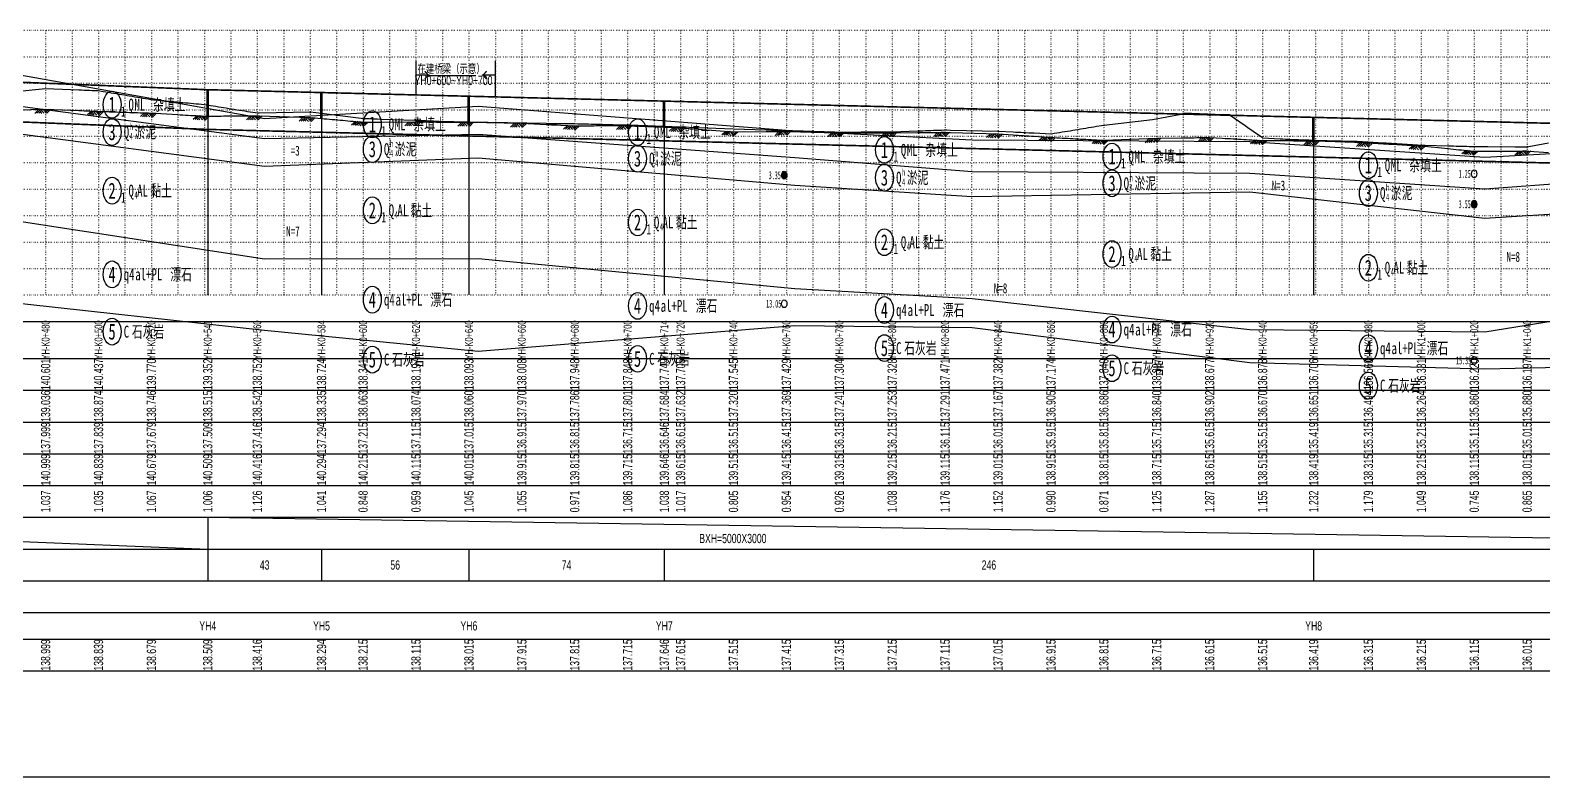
# Model space of a CAD drawing. Extents: x 529262 to 576451, y 2694391 to 2717535.
# Drawn here: x 572030 to 572602, y 2706953 to 2707235 of the extents above; entities that cross this region are included whole.
import ezdxf
from ezdxf.enums import TextEntityAlignment as Align

# ---------------------------------------------------------------- set-up
doc = ezdxf.new("R2010")
doc.units = 0
doc.linetypes.add('DOT', pattern=[6.35, 0, -6.35])
for name, color, linetype in [('GiCAD_PouMian', 7, 'Continuous'), ('GICAD_QUYANG', 7, 'Continuous'), ('GPSCOMMON', 7, 'Continuous'), ('PP-COM', 7, 'Continuous'), ('地质-地层符号', 3, 'Continuous'), ('地质-地层线', 7, 'Continuous'), ('地质-地面线', 7, 'Continuous'), ('地质-标贯', 7, 'Continuous'), ('纵断_分栏文字', 7, 'Continuous'), ('纵断_分栏线', 5, 'Continuous'), ('纵断_地面线', 3, 'Continuous'), ('纵断_标注', 2, 'Continuous'), ('纵断_标注_节点', 2, 'Continuous'), ('纵断_设计线', 1, 'Continuous'), ('纵断_高程网格', 8, 'DOT')]:
    doc.layers.add(name, color=color, linetype=linetype)
doc.layers.add('纵断雨水井', color=7, linetype='Continuous', lineweight=60)
doc.layers.add('纵断雨水管', color=152, linetype='Continuous', lineweight=60)
doc.styles.add('JieTuHzTxt', font='smsim.shx', dxfattribs={"width": 0.7, "bigfont": 'smfs.shx'})
doc.styles.add('LZ_FONTS_FS', font='', dxfattribs={"width": 0.7})
doc.styles.add('地层编号', font='', dxfattribs={"width": 0.7, "height": 4})
doc.styles.add('岩土名称', font='', dxfattribs={"width": 0.7, "height": 3})
doc.styles.add('时代', font='', dxfattribs={"width": 0.7, "height": 3})
doc.styles.add('标贯动探', font='', dxfattribs={"width": 0.7, "height": 2.5})
doc.styles.get('LZ_FONTS_FS').set_extended_font_data('FangSong_GB2312')
doc.styles.get('地层编号').set_extended_font_data('FangSong_GB2312')
doc.styles.get('岩土名称').set_extended_font_data('FangSong_GB2312')
doc.styles.get('时代').set_extended_font_data('FangSong_GB2312')
doc.styles.get('标贯动探').set_extended_font_data('FangSong_GB2312')
doc.linetypes.add('bzhjcx', pattern='A,0.001,[2,XX1.shx,S=1,R=0,X=1,Y=0],-2', length=2.001)

# ---------------------------------------------------------------- blocks, each defined once
blk = doc.blocks.new('VSDesignLineBlock')
at = {"color": 0, "linetype": 'Continuous'}
for p, q in [((-1.5, 0), (-3, -1.5)), ((-0.75, 0), (-2.25, -1.5)), ((0, 0), (-1.5, -1.5)), ((0, 0), (1.5, -1.5)), ((1.5, 0), (0.75, -0.75)), ((2.25, 0), (1.12, -1.12)), ((3, 0), (1.5, -1.5)), ((-0.98, -0.98), (-0.46, -1.5)), ((-0.5, -0.5), (0.5, -1.5))]:
    blk.add_line(p, q, dxfattribs=at)
blk = doc.blocks.new('A$C08401F54')
at = {"layer": 'GiCAD_PouMian'}
h = blk.add_hatch(color=8, dxfattribs=at)
edge = h.paths.add_edge_path()
edge.add_arc((759.2, -43.42), 1, 0, 360)
h = blk.add_hatch(color=8, dxfattribs=at)
edge = h.paths.add_edge_path()
edge.add_arc((1019.99, -50.71), 1, 0, 360)
at = {"layer": 'GICAD_QUYANG', "color": 8}
for centre in [(759.2, -43.42), (1019.99, -43.04), (1019.99, -50.71), (759.2, -75.76), (1019.99, -90.04)]:
    blk.add_circle(centre, 1, dxfattribs=at)
at = {"layer": '地质-地层符号', "color": 8, "linetype": 'Continuous'}
for centre in [(505.15, -25.63), (505.15, -32.55), (603.51, -30.59), (703.75, -32.56), (603.51, -36.84), (797.08, -37.03), (703.75, -39.23), (883.1, -38.69), (980, -40.89), (797.08, -44.03), (505.15, -47.3), (883.1, -45.44), (980, -47.89), (603.51, -52.25), (703.75, -55.31), (797.08, -60.28), (883.1, -63.27), (980, -66.72), (505.15, -68.38), (603.51, -74.75), (703.75, -76.31), (797.08, -77.36), (505.15, -82.8), (883.1, -82.27), (797.08, -86.95), (980, -86.97), (603.51, -89.84), (703.75, -89.65), (883.1, -92.02), (980, -96.39)]:
    blk.add_ellipse(centre, major_axis=(0, 3.38), ratio=1, dxfattribs=at)
at = {"layer": '地质-地层线', "color": 8}
for p, q in [((446.8, -23.95), (562.72, -34.14)), ((446.8, -30.95), (562.72, -41.14)), ((562.72, -34.14), (643.53, -33.04)), ((643.53, -33.04), (763.2, -38.92)), ((562.72, -41.14), (643.53, -39.04)), ((643.53, -39.04), (763.2, -45.92)), ((763.2, -38.92), (830.19, -42.47)), ((1023.99, -46.87), (1135.81, -41.41)), ((830.19, -42.47), (935.23, -42.9)), ((935.23, -42.9), (1023.99, -46.87)), ((763.2, -45.92), (830.19, -48.8)), ((830.19, -48.8), (935.23, -47.57)), ((935.23, -47.57), (1023.99, -54.21)), ((446.8, -52.62), (562.72, -64.47)), ((1023.99, -54.21), (1135.81, -49.74)), ((562.72, -64.47), (643.53, -64.37)), ((643.53, -64.37), (763.2, -71.92)), ((763.2, -71.92), (830.19, -74.47)), ((1023.99, -82.87), (1135.81, -70.74)), ((830.19, -74.47), (935.23, -82.24)), ((935.23, -82.24), (1023.99, -82.87))]:
    blk.add_line(p, q, dxfattribs=at)
at = {"layer": '地质-地层线', "color": 8, "linetype": 'bzhjcx'}
for p, q in [((446.8, -73.95), (562.72, -82.47)), ((562.72, -82.47), (643.53, -87.7)), ((643.53, -87.7), (763.2, -81.26)), ((763.2, -81.26), (830.19, -81.8)), ((830.19, -81.8), (935.23, -90.57)), ((935.23, -90.57), (1023.99, -92.21)), ((1023.99, -92.21), (1135.81, -90.41))]:
    blk.add_line(p, q, dxfattribs=at)
at = {"layer": '地质-地面线', "color": 8, "linetype": 'Continuous'}
for p, q in [((446.8, -15.29), (562.72, -29.14)), ((562.72, -29.14), (643.53, -26.04)), ((643.53, -26.04), (763.2, -32.26)), ((763.2, -32.26), (830.19, -34.47)), ((830.19, -34.47), (935.23, -34.9)), ((935.23, -34.9), (1023.99, -38.87)), ((1023.99, -38.87), (1135.81, -34.74))]:
    blk.add_line(p, q, dxfattribs=at)
at = {"layer": 'GICAD_QUYANG', "color": 8, "linetype": 'Continuous', "style": 'LZ_FONTS_FS', "width": 0.7}
for s, p in [('3.35', (753.33, -44.42)), ('1.25', (1014.12, -44.04)), ('3.55', (1014.12, -51.71)), ('13.05', (752.36, -76.76)), ('15.35', (1013.15, -91.04))]:
    blk.add_text(s, height=2, dxfattribs=at).set_placement(p)
at = {"layer": '地质-地层符号', "color": 8, "linetype": 'Continuous'}
for s, height, style, p in [('1', 4, '地层编号', (503.76, -27.63)), ('1', 2.6, '地层编号', (508.53, -28.63)), ('Q', 3, '时代', (511.33, -27.13)), ('ML', 3, '时代', (513.6, -27.13)), ('杂填土', 3, '岩土名称', (520.63, -27.13)), ('1', 4, '地层编号', (602.13, -32.59)), ('Q', 3, '时代', (609.69, -32.09)), ('ML', 3, '时代', (611.97, -32.09)), ('杂填土', 3, '岩土名称', (619, -32.09)), ('3', 4, '地层编号', (503.76, -34.55)), ('Q', 3, '时代', (509.53, -34.05)), ('淤泥', 3, '岩土名称', (513.64, -34.05)), ('1', 2.6, '地层编号', (606.89, -33.59)), ('1', 4, '地层编号', (702.37, -34.56)), ('1', 2.6, '地层编号', (707.13, -35.56)), ('Q', 3, '时代', (709.93, -34.06)), ('ML', 3, '时代', (712.21, -34.06)), ('杂填土', 3, '岩土名称', (719.24, -34.06)), ('3', 4, '地层编号', (602.13, -38.84)), ('Q', 3, '时代', (607.89, -38.34)), ('淤泥', 3, '岩土名称', (612.01, -38.34)), ('3', 4, '地层编号', (702.37, -41.23)), ('Q', 3, '时代', (708.13, -40.73)), ('淤泥', 3, '岩土名称', (712.25, -40.73)), ('1', 4, '地层编号', (795.7, -39.03)), ('1', 2.6, '地层编号', (800.47, -40.03)), ('Q', 3, '时代', (803.27, -38.53)), ('ML', 3, '时代', (805.54, -38.53)), ('杂填土', 3, '岩土名称', (812.57, -38.53)), ('1', 4, '地层编号', (881.71, -40.69)), ('Q', 3, '时代', (889.28, -40.19)), ('ML', 3, '时代', (891.55, -40.19)), ('杂填土', 3, '岩土名称', (898.58, -40.19)), ('1', 2.6, '地层编号', (886.48, -41.69)), ('1', 4, '地层编号', (978.61, -42.89)), ('1', 2.6, '地层编号', (983.38, -43.89)), ('Q', 3, '时代', (986.18, -42.39)), ('ML', 3, '时代', (988.45, -42.39)), ('杂填土', 3, '岩土名称', (995.48, -42.39)), ('2', 4, '地层编号', (503.76, -49.3)), ('黏土', 3, '岩土名称', (519.59, -48.8)), ('3', 4, '地层编号', (795.7, -46.03)), ('Q', 3, '时代', (801.47, -45.53)), ('淤泥', 3, '岩土名称', (805.58, -45.53)), ('3', 4, '地层编号', (881.71, -47.44)), ('Q', 3, '时代', (887.48, -46.94)), ('淤泥', 3, '岩土名称', (891.59, -46.94)), ('1', 2.6, '地层编号', (508.53, -50.3)), ('Q', 3, '时代', (511.33, -48.8)), ('AL', 3, '时代', (514.6, -48.8)), ('3', 4, '地层编号', (978.61, -49.89)), ('Q', 3, '时代', (984.38, -49.39)), ('淤泥', 3, '岩土名称', (988.49, -49.39)), ('2', 4, '地层编号', (602.13, -54.25)), ('1', 2.6, '地层编号', (606.89, -55.25)), ('Q', 3, '时代', (609.69, -53.75)), ('AL', 3, '时代', (612.97, -53.75)), ('黏土', 3, '岩土名称', (617.96, -53.75)), ('2', 4, '地层编号', (702.37, -57.31)), ('1', 2.6, '地层编号', (707.13, -58.31)), ('Q', 3, '时代', (709.93, -56.81)), ('AL', 3, '时代', (713.2, -56.81)), ('黏土', 3, '岩土名称', (718.2, -56.81)), ('2', 4, '地层编号', (795.7, -62.28)), ('1', 2.6, '地层编号', (800.47, -63.28)), ('Q', 3, '时代', (803.27, -61.78)), ('AL', 3, '时代', (806.54, -61.78)), ('黏土', 3, '岩土名称', (811.53, -61.78)), ('2', 4, '地层编号', (881.71, -65.27)), ('1', 2.6, '地层编号', (886.48, -66.27)), ('Q', 3, '时代', (889.28, -64.77)), ('AL', 3, '时代', (892.55, -64.77)), ('黏土', 3, '岩土名称', (897.54, -64.77)), ('2', 4, '地层编号', (978.61, -68.72)), ('黏土', 3, '岩土名称', (994.44, -68.22)), ('4', 4, '地层编号', (503.76, -70.38)), ('q4', 3, '时代', (509.53, -69.88)), ('al+PL', 3, '时代', (513.88, -69.88)), ('漂石', 3, '岩土名称', (527.14, -69.88)), ('1', 2.6, '地层编号', (983.38, -69.72)), ('Q', 3, '时代', (986.18, -68.22)), ('AL', 3, '时代', (989.45, -68.22)), ('4', 4, '地层编号', (602.13, -76.75)), ('q4', 3, '时代', (607.89, -76.25)), ('al+PL', 3, '时代', (612.25, -76.25)), ('漂石', 3, '岩土名称', (625.5, -76.25)), ('4', 4, '地层编号', (702.37, -78.31)), ('q4', 3, '时代', (708.13, -77.81)), ('al+PL', 3, '时代', (712.49, -77.81)), ('漂石', 3, '岩土名称', (725.74, -77.81)), ('4', 4, '地层编号', (795.7, -79.36)), ('q4', 3, '时代', (801.47, -78.86)), ('al+PL', 3, '时代', (805.82, -78.86)), ('漂石', 3, '岩土名称', (819.07, -78.86)), ('5', 4, '地层编号', (503.76, -84.8)), ('C', 3, '时代', (509.53, -84.3)), ('石灰岩', 3, '岩土名称', (512.61, -84.3)), ('4', 4, '地层编号', (881.71, -84.27)), ('q4', 3, '时代', (887.48, -83.77)), ('al+PL', 3, '时代', (891.83, -83.77)), ('漂石', 3, '岩土名称', (905.09, -83.77)), ('5', 4, '地层编号', (795.7, -88.95)), ('C', 3, '时代', (801.47, -88.45)), ('石灰岩', 3, '岩土名称', (804.54, -88.45)), ('4', 4, '地层编号', (978.61, -88.97)), ('q4', 3, '时代', (984.38, -88.47)), ('al+PL', 3, '时代', (988.73, -88.47)), ('漂石', 3, '岩土名称', (1001.99, -88.47)), ('5', 4, '地层编号', (602.13, -91.84)), ('C', 3, '时代', (607.89, -91.34)), ('石灰岩', 3, '岩土名称', (610.97, -91.34)), ('5', 4, '地层编号', (702.37, -91.65)), ('C', 3, '时代', (708.13, -91.15)), ('石灰岩', 3, '岩土名称', (711.21, -91.15)), ('5', 4, '地层编号', (881.71, -94.02)), ('C', 3, '时代', (887.48, -93.52)), ('石灰岩', 3, '岩土名称', (890.56, -93.52)), ('5', 4, '地层编号', (978.61, -98.39)), ('C', 3, '时代', (984.38, -97.89)), ('石灰岩', 3, '岩土名称', (987.46, -97.89))]:
    blk.add_text(s, height=height, dxfattribs=dict(at, style=style)).set_placement(p)
at = {"layer": '地质-地层符号', "color": 8, "linetype": 'Continuous', "style": '时代', "width": 0.8}
for s, p in [('h', (511.81, -32.05)), ('4', (511.81, -34.55)), ('4', (610.17, -38.84)), ('h', (610.17, -36.34)), ('h', (710.41, -38.73)), ('4', (710.41, -41.23)), ('h', (803.74, -43.53)), ('4', (803.74, -46.03)), ('4', (889.76, -47.44)), ('h', (889.76, -44.94)), ('h', (986.66, -47.39)), ('4', (513.6, -49.3)), ('4', (986.66, -49.89)), ('4', (611.97, -54.25)), ('4', (712.21, -57.31)), ('4', (805.54, -62.28)), ('4', (891.55, -65.27)), ('4', (988.45, -68.72))]:
    blk.add_text(s, height=1.8, dxfattribs=at).set_placement(p)
at = {"layer": '地质-标贯', "color": 8, "linetype": 'Continuous', "style": '标贯动探'}
for s, p in [('=3', (572.65, -38.47)), ('N=3', (943.43, -47.24)), ('N=7', (570.92, -58.8)), ('N=8', (1032.19, -65.21)), ('N=8', (838.39, -73.13))]:
    blk.add_text(s, height=2.5, dxfattribs=at).set_placement(p)

msp = doc.modelspace()

# ---------------------------------------------------------------- linework, layer by layer
for p in [(572097.565, 2707212.906), (572140.558, 2707211.831), (572196.269, 2707210.438), (572270.113, 2707208.591), (572515.567, 2707202.455)]:
    msp.add_point(p)
at = {"layer": 'GPSCOMMON', "const_width": 0.5}
for points in [[(572176.269, 2707210.938), (572176.269, 2707223.843)], [(572176.269, 2707218.424), (572180.901, 2707218.424), (572179.605, 2707219.905)], [(572206.269, 2707218.424), (572201.637, 2707218.424), (572202.934, 2707219.905)], [(572206.269, 2707210.188), (572206.269, 2707223.843)], [(572176.269, 2707218.424), (572180.901, 2707218.424), (572179.605, 2707216.943)], [(572206.269, 2707218.424), (572201.637, 2707218.424), (572202.934, 2707216.943)]]:
    msp.add_lwpolyline(points, dxfattribs=at)
at = {"layer": 'PP-COM'}
msp.add_line((571451.269, 2706953.361), (576451.269, 2706953.361), dxfattribs=at)
at = {"layer": '纵断_分栏文字'}
for p, q in [((571806.269, 2707051.361), (572097.565, 2707039.361)), ((572097.565, 2707051.361), (572097.565, 2707039.361)), ((572097.565, 2707051.361), (572891.48, 2707039.361)), ((572097.565, 2707039.361), (572097.565, 2707027.361)), ((572140.558, 2707039.361), (572140.558, 2707027.361)), ((572196.269, 2707039.361), (572196.269, 2707027.361)), ((572270.113, 2707039.361), (572270.113, 2707027.361)), ((572515.567, 2707039.361), (572515.567, 2707027.361))]:
    msp.add_line(p, q, dxfattribs=at)
at = {"layer": '纵断_分栏线'}
for p, q in [((571556.269, 2707125.361), (573725.219, 2707125.361)), ((571556.269, 2707111.361), (573725.219, 2707111.361)), ((571556.269, 2707099.361), (573725.219, 2707099.361)), ((571556.269, 2707087.361), (573725.219, 2707087.361)), ((571556.269, 2707075.361), (573725.219, 2707075.361)), ((571556.269, 2707063.361), (573725.219, 2707063.361)), ((571556.269, 2707051.361), (573725.219, 2707051.361)), ((571556.269, 2707039.361), (573725.219, 2707039.361)), ((571556.269, 2707027.361), (573725.219, 2707027.361)), ((571556.269, 2707015.361), (573725.219, 2707015.361)), ((571556.269, 2707005.361), (573725.219, 2707005.361)), ((571556.269, 2706993.361), (573725.219, 2706993.361))]:
    msp.add_line(p, q, dxfattribs=at)
at = {"layer": '纵断_地面线'}
msp.add_lwpolyline([(572024.955, 2707212.176), (572036.269, 2707213.366), (572048.809, 2707212.851), (572049.809, 2707212.811), (572050.809, 2707212.771), (572051.809, 2707212.731), (572052.809, 2707212.686), (572053.809, 2707212.646), (572054.809, 2707212.606), (572055.809, 2707212.566), (572056.269, 2707212.546), (572056.809, 2707212.456), (572058.042, 2707212.251), (572059.042, 2707212.086), (572060.042, 2707211.916), (572061.042, 2707211.751), (572062.042, 2707211.586), (572063.042, 2707211.416), (572064.042, 2707211.251), (572065.042, 2707211.081), (572066.042, 2707210.916), (572067.042, 2707210.751), (572068.042, 2707210.581), (572069.042, 2707210.416), (572070.042, 2707210.251), (572071.042, 2707210.081), (572072.042, 2707209.916), (572073.042, 2707209.751), (572074.042, 2707209.581), (572075.042, 2707209.416), (572076.042, 2707209.251), (572076.269, 2707209.211), (572077.042, 2707209.136), (572078.042, 2707209.046), (572079.764, 2707208.881), (572086.19, 2707208.281), (572087.19, 2707208.186), (572088.19, 2707208.091), (572089.19, 2707207.996), (572090.19, 2707207.901), (572091.19, 2707207.811), (572092.19, 2707207.716), (572093.19, 2707207.621), (572094.19, 2707207.526), (572095.19, 2707207.431), (572096.19, 2707207.341), (572096.269, 2707207.331), (572097.565, 2707207.121), (572098.565, 2707206.961), (572099.565, 2707206.801), (572100.565, 2707206.641), (572101.565, 2707206.481), (572102.565, 2707206.321), (572103.565, 2707206.161), (572104.565, 2707206.001), (572105.565, 2707205.841), (572106.565, 2707205.681), (572107.565, 2707205.516), (572108.565, 2707205.356), (572109.565, 2707205.196), (572110.565, 2707205.036), (572111.565, 2707204.876), (572112.565, 2707204.716), (572113.565, 2707204.556), (572114.565, 2707204.396), (572115.565, 2707204.236), (572116.269, 2707204.121), (572116.97, 2707204.136), (572136.269, 2707204.506), (572140.558, 2707203.981), (572141.558, 2707203.861), (572142.558, 2707203.741), (572143.558, 2707203.616), (572144.558, 2707203.496), (572145.558, 2707203.371), (572146.558, 2707203.251), (572147.558, 2707203.131), (572148.558, 2707203.006), (572149.558, 2707202.886), (572150.558, 2707202.761), (572151.558, 2707202.641), (572152.558, 2707202.521), (572153.558, 2707202.396), (572154.558, 2707202.276), (572155.558, 2707202.151), (572156.269, 2707202.066), (572156.558, 2707202.056), (572157.558, 2707202.021), (572158.558, 2707201.986), (572159.558, 2707201.946), (572160.558, 2707201.911), (572161.558, 2707201.876), (572163.415, 2707201.811), (572175.879, 2707201.361), (572176.269, 2707201.346), (572176.879, 2707201.326), (572177.879, 2707201.296), (572178.879, 2707201.261), (572179.879, 2707201.226), (572180.879, 2707201.196), (572181.879, 2707201.161), (572182.879, 2707201.131), (572184.649, 2707201.071), (572184.979, 2707201.061), (572196.269, 2707200.823), (572225.496, 2707200.208), (572226.496, 2707200.187), (572227.496, 2707200.166), (572228.496, 2707200.145), (572229.496, 2707200.124), (572231.06, 2707200.091), (572236.269, 2707200.101), (572237.475, 2707200.071), (572238.475, 2707200.046), (572239.475, 2707200.021), (572240.475, 2707199.996), (572241.475, 2707199.971), (572242.475, 2707199.946), (572243.475, 2707199.921), (572244.475, 2707199.896), (572245.475, 2707199.871), (572246.658, 2707199.841), (572254.796, 2707199.636), (572255.796, 2707199.611), (572256.269, 2707199.601), (572256.796, 2707199.581), (572257.796, 2707199.546), (572258.796, 2707199.511), (572259.796, 2707199.476), (572260.796, 2707199.441), (572261.796, 2707199.406), (572262.796, 2707199.366), (572263.796, 2707199.331), (572264.796, 2707199.296), (572265.796, 2707199.261), (572266.796, 2707199.226), (572267.796, 2707199.191), (572268.796, 2707199.151), (572270.113, 2707199.106), (572276.269, 2707198.886), (572296.269, 2707198.086), (572308.593, 2707197.731), (572309.593, 2707197.701), (572310.593, 2707197.671), (572311.593, 2707197.641), (572312.593, 2707197.611), (572313.593, 2707197.586), (572314.593, 2707197.556), (572315.593, 2707197.526), (572316.269, 2707197.506), (572316.593, 2707197.496), (572317.593, 2707197.466), (572318.593, 2707197.436), (572319.593, 2707197.401), (572320.593, 2707197.371), (572321.593, 2707197.341), (572322.593, 2707197.311), (572323.593, 2707197.276), (572324.593, 2707197.246), (572325.593, 2707197.216), (572326.593, 2707197.186), (572327.593, 2707197.151), (572328.593, 2707197.121), (572330.556, 2707197.061), (572331.556, 2707197.031), (572332.556, 2707196.996), (572333.556, 2707196.966), (572334.556, 2707196.936), (572335.556, 2707196.906), (572336.269, 2707196.881), (572336.556, 2707196.881), (572337.556, 2707196.891), (572338.556, 2707196.896), (572339.556, 2707196.901), (572340.556, 2707196.906), (572341.556, 2707196.911), (572342.556, 2707196.921), (572343.556, 2707196.926), (572344.556, 2707196.931), (572345.556, 2707196.936), (572346.556, 2707196.941), (572347.556, 2707196.951), (572348.556, 2707196.956), (572349.556, 2707196.961), (572350.556, 2707196.966), (572351.556, 2707196.971), (572356.269, 2707197.001), (572365.905, 2707197.346), (572366.905, 2707197.381), (572367.905, 2707197.416), (572368.905, 2707197.451), (572369.905, 2707197.491), (572370.905, 2707197.526), (572371.905, 2707197.561), (572372.905, 2707197.596), (572373.905, 2707197.631), (572374.905, 2707197.666), (572375.905, 2707197.701), (572376.269, 2707197.716), (572376.905, 2707197.701), (572378.254, 2707197.671), (572396.269, 2707197.271), (572401.937, 2707196.976), (572402.937, 2707196.926), (572403.937, 2707196.871), (572404.937, 2707196.821), (572405.937, 2707196.766), (572406.937, 2707196.716), (572407.937, 2707196.666), (572408.937, 2707196.611), (572409.946, 2707196.561), (572416.269, 2707196.231), (572416.488, 2707196.266), (572417.488, 2707196.436), (572418.488, 2707196.601), (572419.488, 2707196.766), (572420.488, 2707196.936), (572421.488, 2707197.101), (572422.488, 2707197.266), (572423.488, 2707197.431), (572424.488, 2707197.601), (572425.488, 2707197.766), (572426.488, 2707197.931), (572427.488, 2707198.101), (572428.488, 2707198.266), (572429.488, 2707198.431), (572430.488, 2707198.601), (572431.488, 2707198.766), (572432.488, 2707198.931), (572433.488, 2707199.096), (572435.359, 2707199.411), (572436.269, 2707199.561), (572454.674, 2707201.711), (572465.45, 2707203.621), (572466.45, 2707204.091), (572467.45, 2707204.056), (572468.45, 2707204.02), (572469.45, 2707203.985), (572470.45, 2707203.95), (572471.45, 2707203.915), (572472.45, 2707203.879), (572473.45, 2707203.844), (572474.45, 2707203.809), (572475.576, 2707203.769), (572481.161, 2707203.572), (572482.161, 2707203.537), (572483.161, 2707203.502), (572483.747, 2707203.481), (572484.161, 2707203.191), (572485.161, 2707202.496), (572486.161, 2707201.796), (572487.161, 2707201.101), (572488.161, 2707200.401), (572489.161, 2707199.706), (572490.161, 2707199.011), (572491.161, 2707198.311), (572492.161, 2707197.616), (572493.161, 2707196.916), (572494.161, 2707196.221), (572495.851, 2707195.041), (572496.269, 2707194.751), (572502.895, 2707194.371), (572503.895, 2707194.316), (572504.895, 2707194.261), (572505.895, 2707194.201), (572506.895, 2707194.146), (572507.895, 2707194.116), (572508.895, 2707194.087), (572509.895, 2707194.058), (572510.895, 2707194.028), (572511.895, 2707193.999), (572512.895, 2707193.969), (572513.895, 2707193.94), (572515.567, 2707193.89), (572531.014, 2707193.436), (572531.85, 2707193.411), (572532.014, 2707193.402), (572533.014, 2707193.344), (572534.014, 2707193.287), (572535.014, 2707193.23), (572536.014, 2707193.173), (572537.014, 2707193.116), (572538.014, 2707193.059), (572539.979, 2707192.947), (572540.979, 2707192.89), (572541.979, 2707192.832), (572542.979, 2707192.775), (572543.979, 2707192.718), (572544.979, 2707192.661), (572545.979, 2707192.604), (572546.979, 2707192.547), (572547.979, 2707192.49), (572548.979, 2707192.433), (572549.979, 2707192.375), (572550.979, 2707192.318), (572551.979, 2707192.261), (572552.979, 2707192.204), (572554.861, 2707192.097), (572557.761, 2707191.931), (572566.418, 2707191.711), (572567.418, 2707191.686), (572568.418, 2707191.661), (572569.418, 2707191.636), (572570.418, 2707191.611), (572571.418, 2707191.586), (572572.418, 2707191.561), (572573.418, 2707191.531), (572574.418, 2707191.506), (572575.418, 2707191.481), (572576.269, 2707191.461), (572576.418, 2707191.461), (572577.418, 2707191.456), (572578.418, 2707191.451), (572579.418, 2707191.441), (572581.383, 2707191.431), (572591.689, 2707191.371), (572592.689, 2707191.366), (572593.689, 2707191.361), (572594.689, 2707191.356), (572595.689, 2707191.351), (572596.269, 2707191.346), (572596.966, 2707191.476), (572604.398, 2707192.831)], dxfattribs=at)
at = {"layer": '纵断_标注'}
for p, q in [((572097.565, 2707202.935), (572097.565, 2707135.361)), ((572140.558, 2707202.035), (572140.558, 2707135.361)), ((572196.269, 2707200.661), (572196.269, 2707135.361)), ((572270.113, 2707198.781), (572270.113, 2707135.361)), ((572515.567, 2707193.614), (572515.567, 2707135.361))]:
    msp.add_line(p, q, dxfattribs=at)
at = {"layer": '纵断_标注', "linetype": 'Continuous'}
msp.add_lwpolyline([(572181.154, 2707218.328), (572198.87, 2707218.328)], dxfattribs=at)
at = {"layer": '纵断_标注_节点'}
for p in [(572097.565, 2707202.935), (572140.558, 2707202.035), (572196.269, 2707200.661), (572270.113, 2707198.781), (572515.567, 2707193.614)]:
    msp.add_point(p, dxfattribs=at)
at = {"layer": '纵断_设计线'}
msp.add_lwpolyline([(572024.956, 2707205.351), (572036.269, 2707205.541), (572048.809, 2707205.033), (572049.809, 2707204.993), (572050.809, 2707204.952), (572051.809, 2707204.912), (572052.809, 2707204.871), (572053.809, 2707204.831), (572054.809, 2707204.79), (572055.809, 2707204.75), (572056.269, 2707204.731), (572056.809, 2707204.714), (572058.042, 2707204.674), (572059.042, 2707204.642), (572060.042, 2707204.61), (572061.042, 2707204.578), (572062.042, 2707204.546), (572063.042, 2707204.514), (572064.042, 2707204.482), (572065.042, 2707204.45), (572066.042, 2707204.418), (572067.042, 2707204.386), (572068.042, 2707204.354), (572069.042, 2707204.322), (572070.042, 2707204.29), (572071.042, 2707204.258), (572072.042, 2707204.226), (572073.042, 2707204.194), (572074.042, 2707204.162), (572075.042, 2707204.13), (572076.042, 2707204.098), (572076.269, 2707204.091), (572077.042, 2707204.046), (572078.042, 2707203.988), (572079.764, 2707203.887), (572086.19, 2707203.513), (572087.19, 2707203.455), (572088.19, 2707203.397), (572089.19, 2707203.338), (572090.19, 2707203.28), (572091.19, 2707203.222), (572092.19, 2707203.164), (572093.19, 2707203.105), (572094.19, 2707203.047), (572095.19, 2707202.989), (572096.19, 2707202.931), (572096.269, 2707202.926), (572097.565, 2707202.935), (572098.565, 2707202.943), (572099.565, 2707202.95), (572100.565, 2707202.957), (572101.565, 2707202.964), (572102.565, 2707202.972), (572103.565, 2707202.979), (572104.565, 2707202.986), (572105.565, 2707202.993), (572106.565, 2707203.001), (572107.565, 2707203.008), (572108.565, 2707203.015), (572109.565, 2707203.022), (572110.565, 2707203.03), (572111.565, 2707203.037), (572112.565, 2707203.044), (572113.565, 2707203.051), (572114.565, 2707203.059), (572115.565, 2707203.066), (572116.269, 2707203.071), (572116.97, 2707203.048), (572136.269, 2707202.406), (572140.558, 2707202.035), (572141.558, 2707201.948), (572142.558, 2707201.862), (572143.558, 2707201.775), (572144.558, 2707201.689), (572145.558, 2707201.602), (572146.558, 2707201.516), (572147.558, 2707201.429), (572148.558, 2707201.343), (572149.558, 2707201.256), (572150.558, 2707201.17), (572151.558, 2707201.083), (572152.558, 2707200.997), (572153.558, 2707200.91), (572154.558, 2707200.824), (572155.558, 2707200.737), (572156.269, 2707200.676), (572156.558, 2707200.677), (572157.558, 2707200.679), (572158.558, 2707200.682), (572159.558, 2707200.685), (572160.558, 2707200.688), (572161.558, 2707200.69), (572163.415, 2707200.696), (572175.88, 2707200.73), (572176.269, 2707200.731), (572176.88, 2707200.729), (572177.88, 2707200.725), (572178.88, 2707200.722), (572179.88, 2707200.718), (572180.88, 2707200.715), (572181.88, 2707200.711), (572182.88, 2707200.708), (572184.65, 2707200.702), (572196.269, 2707200.661), (572216.269, 2707200.211), (572225.496, 2707199.786), (572226.496, 2707199.74), (572227.496, 2707199.694), (572228.496, 2707199.648), (572229.496, 2707199.602), (572231.061, 2707199.53), (572236.269, 2707199.291), (572237.476, 2707199.295), (572238.476, 2707199.299), (572239.476, 2707199.303), (572240.476, 2707199.307), (572241.476, 2707199.31), (572242.476, 2707199.314), (572243.476, 2707199.318), (572244.476, 2707199.322), (572245.476, 2707199.325), (572246.659, 2707199.33), (572254.796, 2707199.36), (572255.796, 2707199.364), (572256.269, 2707199.366), (572256.796, 2707199.344), (572257.796, 2707199.301), (572258.796, 2707199.259), (572259.796, 2707199.217), (572260.796, 2707199.175), (572261.796, 2707199.132), (572262.796, 2707199.09), (572263.796, 2707199.048), (572264.796, 2707199.006), (572265.796, 2707198.963), (572266.796, 2707198.921), (572267.796, 2707198.879), (572268.796, 2707198.837), (572270.113, 2707198.781), (572276.269, 2707198.521), (572296.269, 2707196.961), (572308.593, 2707197.112), (572309.593, 2707197.124), (572310.593, 2707197.136), (572311.593, 2707197.149), (572312.593, 2707197.161), (572313.593, 2707197.173), (572314.593, 2707197.185), (572315.593, 2707197.198), (572316.269, 2707197.206), (572316.593, 2707197.196), (572317.593, 2707197.164), (572318.593, 2707197.132), (572319.593, 2707197.1), (572320.593, 2707197.068), (572321.593, 2707197.036), (572322.593, 2707197.004), (572323.593, 2707196.972), (572324.593, 2707196.94), (572325.593, 2707196.908), (572326.593, 2707196.876), (572327.593, 2707196.844), (572328.593, 2707196.812), (572330.556, 2707196.749), (572331.556, 2707196.717), (572332.556, 2707196.685), (572333.556, 2707196.653), (572334.556, 2707196.621), (572335.556, 2707196.589), (572336.269, 2707196.566), (572336.556, 2707196.567), (572337.556, 2707196.57), (572338.556, 2707196.573), (572339.556, 2707196.576), (572340.556, 2707196.579), (572341.556, 2707196.582), (572342.556, 2707196.585), (572343.556, 2707196.588), (572344.556, 2707196.591), (572345.556, 2707196.594), (572346.556, 2707196.597), (572347.556, 2707196.6), (572348.556, 2707196.603), (572349.556, 2707196.606), (572350.556, 2707196.609), (572351.557, 2707196.612), (572356.269, 2707196.626), (572365.906, 2707196.717), (572366.906, 2707196.727), (572367.906, 2707196.736), (572368.906, 2707196.746), (572369.906, 2707196.755), (572370.906, 2707196.765), (572371.906, 2707196.774), (572372.906, 2707196.784), (572373.906, 2707196.793), (572374.906, 2707196.803), (572375.906, 2707196.812), (572376.269, 2707196.816), (572376.906, 2707196.796), (572378.255, 2707196.754), (572396.269, 2707196.196), (572401.937, 2707195.825), (572402.937, 2707195.759), (572403.937, 2707195.694), (572404.937, 2707195.628), (572405.937, 2707195.563), (572406.937, 2707195.497), (572407.937, 2707195.432), (572408.937, 2707195.366), (572409.947, 2707195.3), (572416.269, 2707194.886), (572416.488, 2707194.874), (572417.488, 2707194.819), (572418.488, 2707194.764), (572419.488, 2707194.71), (572420.488, 2707194.655), (572421.488, 2707194.6), (572422.488, 2707194.545), (572423.488, 2707194.491), (572424.488, 2707194.436), (572425.488, 2707194.381), (572426.488, 2707194.326), (572427.488, 2707194.272), (572428.488, 2707194.217), (572429.488, 2707194.162), (572430.488, 2707194.107), (572431.488, 2707194.053), (572432.488, 2707193.998), (572433.488, 2707193.943), (572435.36, 2707193.841), (572436.269, 2707193.791), (572456.269, 2707194.561), (572465.45, 2707194.703), (572466.45, 2707194.719), (572467.45, 2707194.734), (572468.45, 2707194.75), (572469.45, 2707194.765), (572470.45, 2707194.781), (572471.45, 2707194.796), (572472.45, 2707194.812), (572473.45, 2707194.827), (572474.45, 2707194.843), (572475.576, 2707194.86), (572476.269, 2707194.871), (572481.161, 2707194.587), (572482.161, 2707194.529), (572483.161, 2707194.471), (572484.161, 2707194.413), (572485.161, 2707194.355), (572486.161, 2707194.297), (572487.161, 2707194.239), (572488.161, 2707194.181), (572489.161, 2707194.123), (572490.161, 2707194.065), (572491.161, 2707194.007), (572492.161, 2707193.949), (572493.161, 2707193.891), (572494.161, 2707193.833), (572495.851, 2707193.735), (572496.269, 2707193.711), (572502.895, 2707193.678), (572503.895, 2707193.673), (572504.895, 2707193.668), (572505.895, 2707193.663), (572506.895, 2707193.658), (572507.895, 2707193.653), (572508.895, 2707193.648), (572509.895, 2707193.643), (572510.895, 2707193.638), (572511.895, 2707193.633), (572512.895, 2707193.628), (572513.895, 2707193.623), (572515.567, 2707193.614), (572516.269, 2707193.611), (572531.014, 2707193.036), (572532.014, 2707192.997), (572533.014, 2707192.958), (572534.014, 2707192.919), (572535.014, 2707192.88), (572536.014, 2707192.841), (572536.269, 2707192.831), (572537.014, 2707192.788), (572538.014, 2707192.731), (572539.979, 2707192.618), (572540.979, 2707192.56), (572541.979, 2707192.503), (572542.979, 2707192.445), (572543.979, 2707192.388), (572544.979, 2707192.33), (572545.979, 2707192.273), (572546.979, 2707192.215), (572547.979, 2707192.158), (572548.979, 2707192.1), (572549.979, 2707192.043), (572550.979, 2707191.985), (572551.979, 2707191.928), (572552.979, 2707191.87), (572554.861, 2707191.762), (572556.269, 2707191.681), (572566.419, 2707190.656), (572567.419, 2707190.555), (572568.419, 2707190.454), (572569.419, 2707190.353), (572570.419, 2707190.252), (572571.419, 2707190.151), (572572.419, 2707190.05), (572573.419, 2707189.949), (572574.419, 2707189.848), (572575.419, 2707189.747), (572576.269, 2707189.661), (572576.419, 2707189.662), (572577.419, 2707189.667), (572578.419, 2707189.672), (572579.419, 2707189.677), (572581.383, 2707189.686), (572591.689, 2707189.738), (572592.689, 2707189.743), (572593.689, 2707189.748), (572594.689, 2707189.753), (572595.689, 2707189.758), (572596.269, 2707189.761), (572596.966, 2707189.712), (572604.399, 2707189.196)], dxfattribs=at)
at = {"layer": '纵断_高程网格', "ltscale": 0.0787}
for p, q in [((571556.269, 2707235.361), (573725.219, 2707235.361)), ((572036.269, 2707235.361), (572036.269, 2707135.361)), ((572046.269, 2707235.361), (572046.269, 2707135.361)), ((572056.269, 2707235.361), (572056.269, 2707135.361)), ((572066.269, 2707235.361), (572066.269, 2707135.361)), ((572076.269, 2707235.361), (572076.269, 2707135.361)), ((572086.269, 2707235.361), (572086.269, 2707135.361)), ((572096.269, 2707235.361), (572096.269, 2707135.361)), ((572106.269, 2707235.361), (572106.269, 2707135.361)), ((572116.269, 2707235.361), (572116.269, 2707135.361)), ((572126.269, 2707235.361), (572126.269, 2707135.361)), ((572136.269, 2707235.361), (572136.269, 2707135.361)), ((572146.269, 2707235.361), (572146.269, 2707135.361)), ((572156.269, 2707235.361), (572156.269, 2707135.361)), ((572166.269, 2707235.361), (572166.269, 2707135.361)), ((572176.269, 2707235.361), (572176.269, 2707135.361)), ((572186.269, 2707235.361), (572186.269, 2707135.361)), ((572196.269, 2707235.361), (572196.269, 2707135.361)), ((572206.269, 2707235.361), (572206.269, 2707135.361)), ((572216.269, 2707235.361), (572216.269, 2707135.361)), ((572226.269, 2707235.361), (572226.269, 2707135.361)), ((572236.269, 2707235.361), (572236.269, 2707135.361)), ((572246.269, 2707235.361), (572246.269, 2707135.361)), ((572256.269, 2707235.361), (572256.269, 2707135.361)), ((572266.269, 2707235.361), (572266.269, 2707135.361)), ((572276.269, 2707235.361), (572276.269, 2707135.361)), ((572286.269, 2707235.361), (572286.269, 2707135.361)), ((572296.269, 2707235.361), (572296.269, 2707135.361)), ((572306.269, 2707235.361), (572306.269, 2707135.361)), ((572316.269, 2707235.361), (572316.269, 2707135.361)), ((572326.269, 2707235.361), (572326.269, 2707135.361)), ((572336.269, 2707235.361), (572336.269, 2707135.361)), ((572346.269, 2707235.361), (572346.269, 2707135.361)), ((572356.269, 2707235.361), (572356.269, 2707135.361)), ((572366.269, 2707235.361), (572366.269, 2707135.361)), ((572376.269, 2707235.361), (572376.269, 2707135.361)), ((572386.269, 2707235.361), (572386.269, 2707135.361)), ((572396.269, 2707235.361), (572396.269, 2707135.361)), ((572406.269, 2707235.361), (572406.269, 2707135.361)), ((572416.269, 2707235.361), (572416.269, 2707135.361)), ((572426.269, 2707235.361), (572426.269, 2707135.361)), ((572436.269, 2707235.361), (572436.269, 2707135.361)), ((572446.269, 2707235.361), (572446.269, 2707135.361)), ((572456.269, 2707235.361), (572456.269, 2707135.361)), ((572466.269, 2707235.361), (572466.269, 2707135.361)), ((572476.269, 2707235.361), (572476.269, 2707135.361)), ((572486.269, 2707235.361), (572486.269, 2707135.361)), ((572496.269, 2707235.361), (572496.269, 2707135.361)), ((572506.269, 2707235.361), (572506.269, 2707135.361)), ((572516.269, 2707235.361), (572516.269, 2707135.361)), ((572526.269, 2707235.361), (572526.269, 2707135.361)), ((572536.269, 2707235.361), (572536.269, 2707135.361)), ((572546.269, 2707235.361), (572546.269, 2707135.361)), ((572556.269, 2707235.361), (572556.269, 2707135.361)), ((572566.269, 2707235.361), (572566.269, 2707135.361)), ((572576.269, 2707235.361), (572576.269, 2707135.361)), ((572586.269, 2707235.361), (572586.269, 2707135.361)), ((572596.269, 2707235.361), (572596.269, 2707135.361)), ((571556.269, 2707225.361), (573725.219, 2707225.361)), ((571556.269, 2707215.361), (573725.219, 2707215.361)), ((571556.269, 2707205.361), (573725.219, 2707205.361)), ((571556.269, 2707195.361), (573725.219, 2707195.361)), ((571556.269, 2707185.361), (573725.219, 2707185.361)), ((571556.269, 2707175.361), (573725.219, 2707175.361)), ((571556.269, 2707165.361), (573725.219, 2707165.361)), ((571556.269, 2707155.361), (573725.219, 2707155.361)), ((571556.269, 2707145.361), (573725.219, 2707145.361)), ((571556.269, 2707135.361), (573725.219, 2707135.361))]:
    msp.add_line(p, q, dxfattribs=at)
at = {"layer": '纵断雨水井'}
for points in [[(572097.565, 2707202.935), (572097.565, 2707212.906)], [(572097.565, 2707202.935), (572097.565, 2707212.904)], [(572140.558, 2707202.035), (572140.558, 2707211.831)], [(572140.558, 2707202.035), (572140.558, 2707211.831)], [(572196.269, 2707200.661), (572196.269, 2707210.438)], [(572196.269, 2707200.661), (572196.269, 2707210.436)], [(572270.113, 2707198.781), (572270.113, 2707208.592)], [(572270.113, 2707198.781), (572270.113, 2707208.591)], [(572515.567, 2707193.614), (572515.567, 2707202.456)], [(572515.567, 2707193.614), (572515.567, 2707202.455)]]:
    msp.add_lwpolyline(points, dxfattribs=at)
at = {"layer": '纵断雨水管', "const_width": 0.6}
for points in [[(571806.269, 2707224.556), (572097.565, 2707212.904)], [(571806.269, 2707209.556), (572097.565, 2707197.904)], [(572097.565, 2707212.906), (572140.558, 2707211.831)], [(572140.558, 2707211.831), (572176.269, 2707210.938)], [(572206.267, 2707210.188), (572270.113, 2707208.592)], [(572270.113, 2707208.591), (572515.567, 2707202.455)], [(572515.567, 2707202.455), (572886.269, 2707193.187)], [(572097.565, 2707197.906), (572140.558, 2707196.831)], [(572140.558, 2707196.831), (572176.267, 2707195.938)], [(572206.265, 2707195.188), (572270.113, 2707193.592)], [(572270.113, 2707193.591), (572515.567, 2707187.455)], [(572515.567, 2707187.455), (572886.269, 2707178.187)]]:
    msp.add_lwpolyline(points, dxfattribs=at)
at = {"layer": '纵断雨水管', "color": 8, "const_width": 0.6}
for points in [[(572176.269, 2707210.938), (572196.269, 2707210.438)], [(572196.269, 2707210.438), (572206.269, 2707210.188)], [(572176.269, 2707195.938), (572196.269, 2707195.438)], [(572196.269, 2707195.438), (572206.269, 2707195.188)]]:
    msp.add_lwpolyline(points, dxfattribs=at)

# ---------------------------------------------------------------- block references
at = {"layer": 'GPSCOMMON', "yscale": 1.5}
msp.add_blockref('A$C08401F54', (571556.269, 2707245.711), dxfattribs=at)
at = {"layer": '纵断_标注'}
for p, rotation in [((572035.215, 2707205.523), 0.9596145713041137), ((572055.199, 2707204.774), 357.6807883979509), ((572075.188, 2707204.125), 358.1671604870215), ((572095.156, 2707202.991), 356.6662879229741), ((572115.153, 2707203.063), 0.4153871118361586), ((572135.143, 2707202.443), 358.0956169296328), ((572155.072, 2707200.779), 355.0562207510041), ((572175.068, 2707200.728), 0.1575629956158129), ((572195.068, 2707200.665), 359.799465589415), ((572215.063, 2707200.238), 358.7110624406207), ((572235.043, 2707199.347), 357.366250769757), ((572255.041, 2707199.361), 0.2148581745677987), ((572275.024, 2707198.573), 357.5806921693992), ((572294.967, 2707197.063), 355.5399595318991), ((572314.961, 2707197.19), 0.701838202231714), ((572334.951, 2707196.608), 358.1671604863818), ((572354.951, 2707196.622), 0.1718868244708343), ((572374.95, 2707196.803), 0.5442935139770916), ((572394.941, 2707196.237), 358.2243994732555), ((572414.9, 2707194.976), 356.2524795899364), ((572434.87, 2707193.868), 356.8661848525567), ((572454.854, 2707194.506), 2.204798587310228), ((572474.85, 2707194.849), 0.8880134942196349), ((572494.819, 2707193.795), 356.6805636572905), ((572514.816, 2707193.618), 359.7135234884865), ((572534.802, 2707192.888), 357.766596482913), ((572554.771, 2707191.767), 356.7091163126698), ((572574.674, 2707189.822), 354.2326840164237), ((572594.666, 2707189.753), 0.2864765039072819)]:
    msp.add_blockref('VSDesignLineBlock', p, dxfattribs=dict(at, rotation=rotation))

# ---------------------------------------------------------------- texts
at = {"layer": '纵断_分栏文字', "style": 'JieTuHzTxt'}
for s, height, width, p in [('YH-K0+480', 3, 0.65, (572036.269, 2707118.361)), ('YH-K0+500', 3, 0.65, (572056.269, 2707118.361)), ('YH-K0+520', 3, 0.65, (572076.269, 2707118.361)), ('YH-K0+541', 3, 0.65, (572097.565, 2707118.361)), ('YH-K0+560', 3, 0.65, (572116.269, 2707118.361)), ('YH-K0+584', 3, 0.65, (572140.558, 2707118.361)), ('YH-K0+600', 3, 0.65, (572156.269, 2707118.361)), ('YH-K0+620', 3, 0.65, (572176.269, 2707118.361)), ('YH-K0+640', 3, 0.65, (572196.269, 2707118.361)), ('YH-K0+660', 3, 0.65, (572216.269, 2707118.361)), ('YH-K0+680', 3, 0.65, (572236.269, 2707118.361)), ('YH-K0+700', 3, 0.65, (572256.269, 2707118.361)), ('YH-K0+714', 3, 0.65, (572270.113, 2707118.361)), ('YH-K0+720', 3, 0.65, (572276.269, 2707118.361)), ('YH-K0+740', 3, 0.65, (572296.269, 2707118.361)), ('YH-K0+760', 3, 0.65, (572316.269, 2707118.361)), ('YH-K0+780', 3, 0.65, (572336.269, 2707118.361)), ('YH-K0+800', 3, 0.65, (572356.269, 2707118.361)), ('YH-K0+820', 3, 0.65, (572376.269, 2707118.361)), ('YH-K0+840', 3, 0.65, (572396.269, 2707118.361)), ('YH-K0+860', 3, 0.65, (572416.269, 2707118.361)), ('YH-K0+880', 3, 0.65, (572436.269, 2707118.361)), ('YH-K0+900', 3, 0.65, (572456.269, 2707118.361)), ('YH-K0+920', 3, 0.65, (572476.269, 2707118.361)), ('YH-K0+940', 3, 0.65, (572496.269, 2707118.361)), ('YH-K0+959', 3, 0.65, (572515.567, 2707118.361)), ('YH-K0+980', 3, 0.65, (572536.269, 2707118.361)), ('YH-K1+000', 3, 0.65, (572556.269, 2707118.361)), ('YH-K1+020', 3, 0.65, (572576.269, 2707118.361)), ('YH-K1+040', 3, 0.65, (572596.269, 2707118.361)), ('140.601', 3.5, 0.7, (572036.269, 2707105.361)), ('140.437', 3.5, 0.7, (572056.269, 2707105.361)), ('139.770', 3.5, 0.7, (572076.269, 2707105.361)), ('139.352', 3.5, 0.7, (572097.565, 2707105.361)), ('138.752', 3.5, 0.7, (572116.269, 2707105.361)), ('138.724', 3.5, 0.7, (572140.558, 2707105.361)), ('138.341', 3.5, 0.7, (572156.269, 2707105.361)), ('138.197', 3.5, 0.7, (572176.269, 2707105.361)), ('138.093', 3.5, 0.7, (572196.269, 2707105.361)), ('138.008', 3.5, 0.7, (572216.269, 2707105.361)), ('137.948', 3.5, 0.7, (572236.269, 2707105.361)), ('137.848', 3.5, 0.7, (572256.269, 2707105.361)), ('137.749', 3.5, 0.7, (572270.113, 2707105.361)), ('137.705', 3.5, 0.7, (572276.269, 2707105.361)), ('137.545', 3.5, 0.7, (572296.269, 2707105.361)), ('137.429', 3.5, 0.7, (572316.269, 2707105.361)), ('137.304', 3.5, 0.7, (572336.269, 2707105.361)), ('137.328', 3.5, 0.7, (572356.269, 2707105.361)), ('137.471', 3.5, 0.7, (572376.269, 2707105.361)), ('137.382', 3.5, 0.7, (572396.269, 2707105.361)), ('137.174', 3.5, 0.7, (572416.269, 2707105.361)), ('137.840', 3.5, 0.7, (572436.269, 2707105.361)), ('138.327', 3.5, 0.7, (572456.269, 2707105.361)), ('138.677', 3.5, 0.7, (572476.269, 2707105.361)), ('136.878', 3.5, 0.7, (572496.269, 2707105.361)), ('136.706', 3.5, 0.7, (572515.567, 2707105.361)), ('136.560', 3.5, 0.7, (572536.269, 2707105.361)), ('136.331', 3.5, 0.7, (572556.269, 2707105.361)), ('136.220', 3.5, 0.7, (572576.269, 2707105.361)), ('136.197', 3.5, 0.7, (572596.269, 2707105.361)), ('139.036', 3.5, 0.7, (572036.269, 2707093.361)), ('138.874', 3.5, 0.7, (572056.269, 2707093.361)), ('138.746', 3.5, 0.7, (572076.269, 2707093.361)), ('138.515', 3.5, 0.7, (572097.565, 2707093.361)), ('138.542', 3.5, 0.7, (572116.269, 2707093.361)), ('138.335', 3.5, 0.7, (572140.558, 2707093.361)), ('138.063', 3.5, 0.7, (572156.269, 2707093.361)), ('138.074', 3.5, 0.7, (572176.269, 2707093.361)), ('138.060', 3.5, 0.7, (572196.269, 2707093.361)), ('137.970', 3.5, 0.7, (572216.269, 2707093.361)), ('137.786', 3.5, 0.7, (572236.269, 2707093.361)), ('137.801', 3.5, 0.7, (572256.269, 2707093.361)), ('137.684', 3.5, 0.7, (572270.113, 2707093.361)), ('137.632', 3.5, 0.7, (572276.269, 2707093.361)), ('137.320', 3.5, 0.7, (572296.269, 2707093.361)), ('137.369', 3.5, 0.7, (572316.269, 2707093.361)), ('137.241', 3.5, 0.7, (572336.269, 2707093.361)), ('137.253', 3.5, 0.7, (572356.269, 2707093.361)), ('137.291', 3.5, 0.7, (572376.269, 2707093.361)), ('137.167', 3.5, 0.7, (572396.269, 2707093.361)), ('136.905', 3.5, 0.7, (572416.269, 2707093.361)), ('136.686', 3.5, 0.7, (572436.269, 2707093.361)), ('136.840', 3.5, 0.7, (572456.269, 2707093.361)), ('136.902', 3.5, 0.7, (572476.269, 2707093.361)), ('136.670', 3.5, 0.7, (572496.269, 2707093.361)), ('136.651', 3.5, 0.7, (572515.567, 2707093.361)), ('136.494', 3.5, 0.7, (572536.269, 2707093.361)), ('136.264', 3.5, 0.7, (572556.269, 2707093.361)), ('135.860', 3.5, 0.7, (572576.269, 2707093.361)), ('135.880', 3.5, 0.7, (572596.269, 2707093.361)), ('137.999', 3.5, 0.7, (572036.269, 2707081.361)), ('137.839', 3.5, 0.7, (572056.269, 2707081.361)), ('137.679', 3.5, 0.7, (572076.269, 2707081.361)), ('137.509', 3.5, 0.7, (572097.565, 2707081.361)), ('137.416', 3.5, 0.7, (572116.269, 2707081.361)), ('137.294', 3.5, 0.7, (572140.558, 2707081.361)), ('137.215', 3.5, 0.7, (572156.269, 2707081.361)), ('137.115', 3.5, 0.7, (572176.269, 2707081.361)), ('137.015', 3.5, 0.7, (572196.269, 2707081.361)), ('136.915', 3.5, 0.7, (572216.269, 2707081.361)), ('136.815', 3.5, 0.7, (572236.269, 2707081.361)), ('136.715', 3.5, 0.7, (572256.269, 2707081.361)), ('136.646', 3.5, 0.7, (572270.113, 2707081.361)), ('136.615', 3.5, 0.7, (572276.269, 2707081.361)), ('136.515', 3.5, 0.7, (572296.269, 2707081.361)), ('136.415', 3.5, 0.7, (572316.269, 2707081.361)), ('136.315', 3.5, 0.7, (572336.269, 2707081.361)), ('136.215', 3.5, 0.7, (572356.269, 2707081.361)), ('136.115', 3.5, 0.7, (572376.269, 2707081.361)), ('136.015', 3.5, 0.7, (572396.269, 2707081.361)), ('135.915', 3.5, 0.7, (572416.269, 2707081.361)), ('135.815', 3.5, 0.7, (572436.269, 2707081.361)), ('135.715', 3.5, 0.7, (572456.269, 2707081.361)), ('135.615', 3.5, 0.7, (572476.269, 2707081.361)), ('135.515', 3.5, 0.7, (572496.269, 2707081.361)), ('135.419', 3.5, 0.7, (572515.567, 2707081.361)), ('135.315', 3.5, 0.7, (572536.269, 2707081.361)), ('135.215', 3.5, 0.7, (572556.269, 2707081.361)), ('135.115', 3.5, 0.7, (572576.269, 2707081.361)), ('135.015', 3.5, 0.7, (572596.269, 2707081.361)), ('140.999', 3.5, 0.7, (572036.269, 2707069.361)), ('140.839', 3.5, 0.7, (572056.269, 2707069.361)), ('140.679', 3.5, 0.7, (572076.269, 2707069.361)), ('140.509', 3.5, 0.7, (572097.565, 2707069.361)), ('140.416', 3.5, 0.7, (572116.269, 2707069.361)), ('140.294', 3.5, 0.7, (572140.558, 2707069.361)), ('140.215', 3.5, 0.7, (572156.269, 2707069.361)), ('140.115', 3.5, 0.7, (572176.269, 2707069.361)), ('140.015', 3.5, 0.7, (572196.269, 2707069.361)), ('139.915', 3.5, 0.7, (572216.269, 2707069.361)), ('139.815', 3.5, 0.7, (572236.269, 2707069.361)), ('139.715', 3.5, 0.7, (572256.269, 2707069.361)), ('139.646', 3.5, 0.7, (572270.113, 2707069.361)), ('139.615', 3.5, 0.7, (572276.269, 2707069.361)), ('139.515', 3.5, 0.7, (572296.269, 2707069.361)), ('139.415', 3.5, 0.7, (572316.269, 2707069.361)), ('139.315', 3.5, 0.7, (572336.269, 2707069.361)), ('139.215', 3.5, 0.7, (572356.269, 2707069.361)), ('139.115', 3.5, 0.7, (572376.269, 2707069.361)), ('139.015', 3.5, 0.7, (572396.269, 2707069.361)), ('138.915', 3.5, 0.7, (572416.269, 2707069.361)), ('138.815', 3.5, 0.7, (572436.269, 2707069.361)), ('138.715', 3.5, 0.7, (572456.269, 2707069.361)), ('138.615', 3.5, 0.7, (572476.269, 2707069.361)), ('138.515', 3.5, 0.7, (572496.269, 2707069.361)), ('138.419', 3.5, 0.7, (572515.567, 2707069.361)), ('138.315', 3.5, 0.7, (572536.269, 2707069.361)), ('138.215', 3.5, 0.7, (572556.269, 2707069.361)), ('138.115', 3.5, 0.7, (572576.269, 2707069.361)), ('138.015', 3.5, 0.7, (572596.269, 2707069.361)), ('1.037', 3.5, 0.7, (572036.269, 2707057.361)), ('1.035', 3.5, 0.7, (572056.269, 2707057.361)), ('1.067', 3.5, 0.7, (572076.269, 2707057.361)), ('1.006', 3.5, 0.7, (572097.565, 2707057.361)), ('1.126', 3.5, 0.7, (572116.269, 2707057.361)), ('1.041', 3.5, 0.7, (572140.558, 2707057.361)), ('0.848', 3.5, 0.7, (572156.269, 2707057.361)), ('0.959', 3.5, 0.7, (572176.269, 2707057.361)), ('1.045', 3.5, 0.7, (572196.269, 2707057.361)), ('1.055', 3.5, 0.7, (572216.269, 2707057.361)), ('0.971', 3.5, 0.7, (572236.269, 2707057.361)), ('1.086', 3.5, 0.7, (572256.269, 2707057.361)), ('1.038', 3.5, 0.7, (572270.113, 2707057.361)), ('1.017', 3.5, 0.7, (572276.269, 2707057.361)), ('0.805', 3.5, 0.7, (572296.269, 2707057.361)), ('0.954', 3.5, 0.7, (572316.269, 2707057.361)), ('0.926', 3.5, 0.7, (572336.269, 2707057.361)), ('1.038', 3.5, 0.7, (572356.269, 2707057.361)), ('1.176', 3.5, 0.7, (572376.269, 2707057.361)), ('1.152', 3.5, 0.7, (572396.269, 2707057.361)), ('0.990', 3.5, 0.7, (572416.269, 2707057.361)), ('0.871', 3.5, 0.7, (572436.269, 2707057.361)), ('1.125', 3.5, 0.7, (572456.269, 2707057.361)), ('1.287', 3.5, 0.7, (572476.269, 2707057.361)), ('1.155', 3.5, 0.7, (572496.269, 2707057.361)), ('1.232', 3.5, 0.7, (572515.567, 2707057.361)), ('1.179', 3.5, 0.7, (572536.269, 2707057.361)), ('1.049', 3.5, 0.7, (572556.269, 2707057.361)), ('0.745', 3.5, 0.7, (572576.269, 2707057.361)), ('0.865', 3.5, 0.7, (572596.269, 2707057.361))]:
    msp.add_text(s, height=height, rotation=90, dxfattribs=dict(at, width=width)).set_placement(p, align=Align.MIDDLE_CENTER)
at = {"layer": '纵断_分栏文字', "style": 'JieTuHzTxt', "width": 0.7}
for s, p in [('BXH=5000X3000', (572296.044, 2707043.361)), ('43', (572119.062, 2707033.361)), ('56', (572168.414, 2707033.361)), ('74', (572233.191, 2707033.361)), ('246', (572392.84, 2707033.361)), ('YH4', (572097.565, 2707010.361)), ('YH5', (572140.558, 2707010.361)), ('YH6', (572196.269, 2707010.361)), ('YH7', (572270.113, 2707010.361)), ('YH8', (572515.567, 2707010.361))]:
    msp.add_text(s, height=3.5, dxfattribs=at).set_placement(p, align=Align.MIDDLE_CENTER)
at = {"layer": '纵断_分栏文字', "color": 3, "style": 'JieTuHzTxt', "width": 0.7}
for s, p in [('138.999', (572036.269, 2706999.361)), ('138.839', (572056.269, 2706999.361)), ('138.679', (572076.269, 2706999.361)), ('138.509', (572097.565, 2706999.361)), ('138.416', (572116.269, 2706999.361)), ('138.294', (572140.558, 2706999.361)), ('138.215', (572156.269, 2706999.361)), ('138.115', (572176.269, 2706999.361)), ('138.015', (572196.269, 2706999.361)), ('137.915', (572216.269, 2706999.361)), ('137.815', (572236.269, 2706999.361)), ('137.715', (572256.269, 2706999.361)), ('137.646', (572270.113, 2706999.361)), ('137.615', (572276.269, 2706999.361)), ('137.515', (572296.269, 2706999.361)), ('137.415', (572316.269, 2706999.361)), ('137.315', (572336.269, 2706999.361)), ('137.215', (572356.269, 2706999.361)), ('137.115', (572376.269, 2706999.361)), ('137.015', (572396.269, 2706999.361)), ('136.915', (572416.269, 2706999.361)), ('136.815', (572436.269, 2706999.361)), ('136.715', (572456.269, 2706999.361)), ('136.615', (572476.269, 2706999.361)), ('136.515', (572496.269, 2706999.361)), ('136.419', (572515.567, 2706999.361)), ('136.315', (572536.269, 2706999.361)), ('136.215', (572556.269, 2706999.361)), ('136.115', (572576.269, 2706999.361)), ('136.015', (572596.269, 2706999.361))]:
    msp.add_text(s, height=3.5, rotation=90, dxfattribs=at).set_placement(p, align=Align.MIDDLE_CENTER)
at = {"layer": '纵断_标注', "linetype": 'Continuous', "char_height": 3.5, "attachment_point": 5, "line_spacing_factor": 0.685714, "style": 'JieTuHzTxt'}
for s, insert in [('在建桥梁（示意）', (572189.543, 2707220.578)), ('YH0+600~YH0+700', (572190.48, 2707216.376))]:
    msp.add_mtext(s, dxfattribs=dict(at, insert=insert))

doc.saveas('drawing.dxf')
